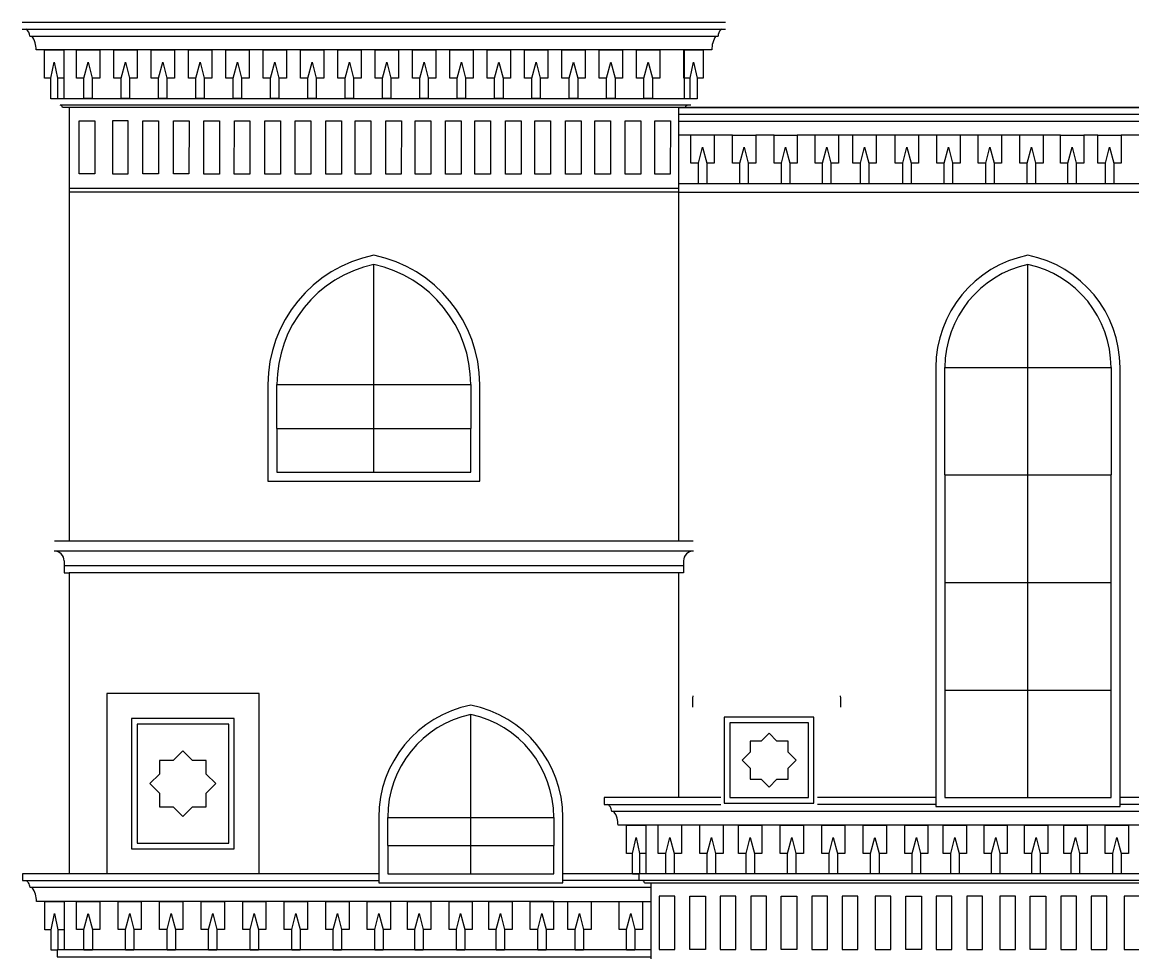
# Model space of a CAD drawing. Header units: inches. Extents: x 323.8 to 359.6, y 89.7 to 114.
# Drawn here: x 328.59 to 336.61, y 107.29 to 114.04 of the extents above; entities that cross this region are included whole.
import ezdxf

# ---------------------------------------------------------------- set-up
doc = ezdxf.new("R2010")
doc.units = ezdxf.units.IN
for name, color, linetype, lineweight in [('01_ORIGINAL_ENVELOPE', 7, 'Continuous', 25), ('02_ISLAMIC_WINDOWS', 7, 'Continuous', 25), ('05_ISLAMIC_FRIEZES', 7, 'Continuous', 25)]:
    doc.layers.add(name, color=color, linetype=linetype, lineweight=lineweight)

msp = doc.modelspace()

# ---------------------------------------------------------------- linework, layer by layer
at = {"layer": '01_ORIGINAL_ENVELOPE'}
for points in [[(328.5936, 114.037), (333.6738, 114.037)], [(328.5936, 113.987), (333.6738, 113.987)], [(328.6478, 113.937), (333.6196, 113.937)], [(328.7545, 113.837), (328.6936, 113.837)], [(328.8936, 113.837), (328.7545, 113.837)], [(328.8936, 113.837), (328.8936, 113.6324)], [(328.8945, 113.837), (328.8936, 113.837)], [(328.9857, 113.837), (328.8945, 113.837)], [(329.1536, 113.837), (328.9857, 113.837)], [(329.2553, 113.837), (329.2181, 113.837), (329.1536, 113.837)], [(329.4232, 113.837), (329.2553, 113.837)], [(329.525, 113.837), (329.4232, 113.837)], [(329.6929, 113.837), (329.525, 113.837)], [(329.7946, 113.837), (329.6929, 113.837)], [(329.9625, 113.837), (329.7946, 113.837)], [(330.0643, 113.837), (329.9625, 113.837)], [(330.2322, 113.837), (330.0643, 113.837)], [(330.3339, 113.837), (330.2322, 113.837)], [(330.5019, 113.837), (330.3339, 113.837)], [(330.6036, 113.837), (330.5019, 113.837)], [(330.7715, 113.837), (330.6036, 113.837)], [(330.8733, 113.837), (330.7715, 113.837)], [(331.0412, 113.837), (330.8733, 113.837)], [(331.1429, 113.837), (331.0412, 113.837)], [(331.3108, 113.837), (331.1429, 113.837)], [(331.4126, 113.837), (331.3108, 113.837)], [(331.5805, 113.837), (331.4126, 113.837)], [(331.6822, 113.837), (331.5805, 113.837)], [(331.8502, 113.837), (331.6822, 113.837)], [(331.9519, 113.837), (331.8502, 113.837)], [(332.1198, 113.837), (331.9519, 113.837)], [(332.2216, 113.837), (332.1198, 113.837)], [(332.3895, 113.837), (332.2216, 113.837)], [(332.4912, 113.837), (332.3895, 113.837)], [(332.6591, 113.837), (332.4912, 113.837)], [(332.7609, 113.837), (332.6591, 113.837)], [(332.9288, 113.837), (332.7609, 113.837)], [(333.0305, 113.837), (332.9288, 113.837)], [(333.1984, 113.837), (333.0305, 113.837)], [(333.373, 113.837), (333.1984, 113.837)], [(333.3738, 113.837), (333.373, 113.837)], [(333.3738, 113.837), (333.3738, 113.6324)], [(333.5129, 113.837), (333.3738, 113.837)], [(333.5738, 113.837), (333.5129, 113.837)], [(328.8936, 113.6324), (328.8936, 113.487)], [(333.3738, 113.6324), (333.3738, 113.487)], [(328.8436, 113.487), (328.8497, 113.487)], [(328.8497, 113.487), (328.8936, 113.487)], [(333.4238, 113.437), (328.8686, 113.437)], [(328.932, 113.422), (328.8836, 113.422)], [(328.8936, 113.487), (329.0394, 113.487)], [(328.932, 113.422), (328.932, 112.8381)], [(333.3344, 113.422), (328.932, 113.422)], [(329.0394, 113.487), (329.0998, 113.487)], [(329.0998, 113.487), (329.3091, 113.487)], [(329.3091, 113.487), (329.3695, 113.487)], [(329.3695, 113.487), (329.5787, 113.487)], [(329.5787, 113.487), (329.6392, 113.487)], [(329.6392, 113.487), (329.8484, 113.487)], [(329.8484, 113.487), (329.9088, 113.487)], [(329.9088, 113.487), (330.118, 113.487)], [(330.118, 113.487), (330.1785, 113.487)], [(330.1785, 113.487), (330.3877, 113.487)], [(330.3877, 113.487), (330.4481, 113.487)], [(330.4481, 113.487), (330.6573, 113.487)], [(330.6573, 113.487), (330.7178, 113.487)], [(330.7178, 113.487), (330.927, 113.487)], [(330.927, 113.487), (330.9874, 113.487)], [(330.9874, 113.487), (331.1967, 113.487)], [(331.1967, 113.487), (331.2571, 113.487)], [(331.2571, 113.487), (331.4663, 113.487)], [(331.4663, 113.487), (331.5268, 113.487)], [(331.5268, 113.487), (331.736, 113.487)], [(331.736, 113.487), (331.7964, 113.487)], [(331.7964, 113.487), (332.0056, 113.487)], [(332.0056, 113.487), (332.0661, 113.487)], [(332.0661, 113.487), (332.2753, 113.487)], [(332.2753, 113.487), (332.3357, 113.487)], [(332.3357, 113.487), (332.5449, 113.487)], [(332.5449, 113.487), (332.6054, 113.487)], [(332.6054, 113.487), (332.8146, 113.487)], [(332.8146, 113.487), (332.8751, 113.487)], [(332.8751, 113.487), (333.0843, 113.487)], [(333.0843, 113.487), (333.1447, 113.487)], [(333.1447, 113.487), (333.3738, 113.487)], [(333.3344, 113.422), (333.3344, 113.3718)], [(348.7344, 113.422), (345.019, 113.422), (337.0499, 113.422), (333.3344, 113.422)], [(333.3344, 113.422), (333.3344, 113.422)], [(333.3344, 113.422), (333.3838, 113.422), (337.0499, 113.422), (345.019, 113.422), (348.6851, 113.422), (348.7344, 113.422)], [(333.3738, 113.487), (333.4178, 113.487)], [(333.4178, 113.487), (333.4238, 113.487)], [(333.3344, 113.3718), (333.3344, 113.3218)], [(333.3344, 113.3718), (337.0499, 113.3718), (345.019, 113.3718), (348.7344, 113.3718)], [(333.3344, 113.3218), (333.3344, 113.2218)], [(333.3344, 113.3218), (337.1041, 113.3218), (344.9648, 113.3218), (348.7344, 113.3218)], [(333.3344, 113.2218), (333.3344, 112.8718)], [(333.4234, 113.2218), (333.3344, 113.2218)], [(333.5913, 113.2218), (333.4234, 113.2218)], [(333.7234, 113.2218), (333.5913, 113.2218)], [(333.7234, 113.2218), (333.8913, 113.2218)], [(334.0234, 113.2218), (333.8913, 113.2218)], [(334.0234, 113.2218), (334.1913, 113.2218)], [(334.3203, 113.2218), (334.1913, 113.2218)], [(334.4882, 113.2218), (334.3203, 113.2218)], [(334.5935, 113.2218), (334.4882, 113.2218)], [(334.7614, 113.2218), (334.5935, 113.2218)], [(334.899, 113.2218), (334.7614, 113.2218)], [(335.0669, 113.2218), (334.899, 113.2218)], [(335.199, 113.2218), (335.0669, 113.2218)], [(335.3669, 113.2218), (335.199, 113.2218)], [(335.499, 113.2218), (335.3669, 113.2218)], [(335.6669, 113.2218), (335.499, 113.2218)], [(335.799, 113.2218), (335.6669, 113.2218)], [(335.9669, 113.2218), (335.799, 113.2218)], [(336.0925, 113.2218), (335.9669, 113.2218)], [(336.0925, 113.2218), (336.2604, 113.2218)], [(336.3633, 113.2218), (336.2604, 113.2218)], [(336.3633, 113.2218), (336.5312, 113.2218)], [(336.6633, 113.2218), (336.5312, 113.2218)], [(333.3344, 112.8718), (333.3344, 112.8381)], [(333.3344, 112.8718), (333.4771, 112.8718)], [(333.4771, 112.8718), (333.5376, 112.8718)], [(333.5376, 112.8718), (333.7771, 112.8718)], [(333.7771, 112.8718), (333.8376, 112.8718)], [(333.8376, 112.8718), (334.0771, 112.8718)], [(334.0771, 112.8718), (334.1376, 112.8718)], [(334.1376, 112.8718), (334.374, 112.8718)], [(334.374, 112.8718), (334.4344, 112.8718)], [(334.4344, 112.8718), (334.6472, 112.8718)], [(334.6472, 112.8718), (334.7076, 112.8718)], [(334.7076, 112.8718), (334.9527, 112.8718)], [(334.9527, 112.8718), (335.0132, 112.8718)], [(335.0132, 112.8718), (335.2527, 112.8718)], [(335.2527, 112.8718), (335.3132, 112.8718)], [(335.3132, 112.8718), (335.5527, 112.8718)], [(335.5527, 112.8718), (335.6132, 112.8718)], [(335.6132, 112.8718), (335.8527, 112.8718)], [(335.8527, 112.8718), (335.9132, 112.8718)], [(335.9132, 112.8718), (336.1463, 112.8718)], [(336.1463, 112.8718), (336.2067, 112.8718)], [(336.2067, 112.8718), (336.417, 112.8718)], [(336.417, 112.8718), (336.4775, 112.8718)], [(336.4775, 112.8718), (336.717, 112.8718)], [(328.932, 112.8381), (328.932, 112.8106)], [(328.932, 112.8381), (333.3344, 112.8381)], [(328.932, 112.8106), (328.932, 110.288)], [(328.932, 112.8106), (333.3344, 112.8106)], [(333.3344, 112.8381), (333.3344, 112.8106)], [(333.3344, 112.8106), (333.3344, 112.8068)], [(333.3344, 112.8068), (333.3344, 110.288)], [(337.3844, 112.8068), (337.2999, 112.8068), (333.3344, 112.8068)], [(328.932, 110.288), (328.8258, 110.288)], [(333.4407, 110.2164), (333.4317, 110.2164), (333.3344, 110.2164), (328.8348, 110.2164)], [(333.3344, 110.288), (328.932, 110.288)], [(333.4407, 110.288), (333.3344, 110.288)], [(328.8967, 110.1463), (328.8967, 110.1104)], [(333.3697, 110.1463), (333.3697, 110.1104)], [(333.3697, 110.1104), (333.3344, 110.1104), (328.8967, 110.1104)], [(328.8967, 110.1104), (328.8967, 110.0586), (328.932, 110.0586)], [(328.932, 110.0586), (328.932, 107.8859)], [(333.3344, 110.0586), (328.932, 110.0586)], [(333.3697, 110.1104), (333.3697, 110.0586), (333.3344, 110.0586)], [(333.3344, 110.0586), (333.3344, 108.4359)], [(330.3054, 107.8859), (330.3054, 109.1871), (329.2039, 109.1871), (329.2039, 107.8859)], [(333.3344, 108.4359), (332.7969, 108.4359), (332.7969, 108.3859), (333.6389, 108.3859)], [(333.6389, 108.4359), (333.3344, 108.4359)], [(335.1925, 108.4359), (334.3365, 108.4359)], [(335.1925, 108.3859), (334.3365, 108.3859)], [(337.364, 108.4359), (336.5225, 108.4359)], [(337.364, 108.3859), (336.5225, 108.3859)], [(337.364, 108.3359), (332.8511, 108.3359)], [(332.9577, 108.2359), (332.8969, 108.2359)], [(333.0969, 108.2359), (332.9577, 108.2359)], [(333.0969, 108.2359), (333.0969, 108.0312)], [(333.0977, 108.2359), (333.0969, 108.2359)], [(333.1875, 108.2359), (333.0977, 108.2359)], [(333.3554, 108.2359), (333.1875, 108.2359)], [(333.4875, 108.2359), (333.3554, 108.2359)], [(333.6554, 108.2359), (333.4875, 108.2359)], [(333.7677, 108.2359), (333.6554, 108.2359)], [(333.9356, 108.2359), (333.7677, 108.2359)], [(334.0677, 108.2359), (333.9356, 108.2359)], [(334.2356, 108.2359), (334.0677, 108.2359)], [(334.3677, 108.2359), (334.2356, 108.2359)], [(334.5356, 108.2359), (334.3677, 108.2359)], [(334.6677, 108.2359), (334.5356, 108.2359)], [(334.8356, 108.2359), (334.6677, 108.2359)], [(334.9677, 108.2359), (334.8356, 108.2359)], [(335.1356, 108.2359), (334.9677, 108.2359)], [(335.246, 108.2359), (335.1356, 108.2359)], [(335.4139, 108.2359), (335.246, 108.2359)], [(335.5406, 108.2359), (335.4139, 108.2359)], [(335.7085, 108.2359), (335.5406, 108.2359)], [(335.8323, 108.2359), (335.7085, 108.2359)], [(336.0003, 108.2359), (335.8323, 108.2359)], [(336.1161, 108.2359), (336.0003, 108.2359)], [(336.284, 108.2359), (336.1161, 108.2359)], [(336.4161, 108.2359), (336.284, 108.2359)], [(336.584, 108.2359), (336.4161, 108.2359)], [(336.7161, 108.2359), (336.584, 108.2359)], [(333.0969, 108.0312), (333.0969, 107.8859)], [(328.932, 107.8859), (328.5961, 107.8859), (328.5961, 107.8359), (331.1682, 107.8359)], [(329.2039, 107.8859), (328.932, 107.8859)], [(330.3054, 107.8859), (329.2039, 107.8859)], [(331.1682, 107.8859), (330.3054, 107.8859)], [(333.0025, 107.8859), (332.4982, 107.8859)], [(333.0469, 107.8859), (333.0025, 107.8859)], [(333.0469, 107.8859), (333.0469, 107.883)], [(333.0529, 107.8859), (333.0469, 107.8859)], [(333.0969, 107.8859), (333.0529, 107.8859)], [(333.2412, 107.8859), (333.0969, 107.8859)], [(333.3017, 107.8859), (333.2412, 107.8859)], [(333.5412, 107.8859), (333.3017, 107.8859)], [(333.6017, 107.8859), (333.5412, 107.8859)], [(333.8214, 107.8859), (333.6017, 107.8859)], [(333.8819, 107.8859), (333.8214, 107.8859)], [(334.1214, 107.8859), (333.8819, 107.8859)], [(334.1819, 107.8859), (334.1214, 107.8859)], [(334.4214, 107.8859), (334.1819, 107.8859)], [(334.4819, 107.8859), (334.4214, 107.8859)], [(334.7214, 107.8859), (334.4819, 107.8859)], [(334.7819, 107.8859), (334.7214, 107.8859)], [(335.0214, 107.8859), (334.7819, 107.8859)], [(335.0819, 107.8859), (335.0214, 107.8859)], [(335.2998, 107.8859), (335.0819, 107.8859)], [(335.3602, 107.8859), (335.2998, 107.8859)], [(335.5944, 107.8859), (335.3602, 107.8859)], [(335.6548, 107.8859), (335.5944, 107.8859)], [(335.8861, 107.8859), (335.6548, 107.8859)], [(335.9465, 107.8859), (335.8861, 107.8859)], [(336.1698, 107.8859), (335.9465, 107.8859)], [(336.2303, 107.8859), (336.1698, 107.8859)], [(336.4698, 107.8859), (336.2303, 107.8859)], [(336.5303, 107.8859), (336.4698, 107.8859)], [(336.7698, 107.8859), (336.5303, 107.8859)], [(333.0469, 107.8359), (332.4982, 107.8359)], [(333.0469, 107.883), (333.0469, 107.8359)], [(337.364, 107.8359), (333.0668, 107.8359), (333.0469, 107.8359)], [(333.0869, 107.8209), (333.1345, 107.8209)], [(333.1345, 107.8209), (333.1345, 107.7859)], [(333.1345, 107.8209), (337.364, 107.8209)], [(333.1345, 107.7859), (328.6503, 107.7859)], [(333.1345, 107.7859), (333.1345, 107.6859)], [(333.1352, 107.7859), (333.1345, 107.7859)], [(328.7569, 107.6859), (328.6961, 107.6859)], [(328.8961, 107.6859), (328.7569, 107.6859)], [(328.8961, 107.6859), (328.8961, 107.4812)], [(328.8969, 107.6859), (328.8961, 107.6859)], [(328.986, 107.6859), (328.8969, 107.6859)], [(329.1539, 107.6859), (328.986, 107.6859)], [(329.286, 107.6859), (329.1539, 107.6859)], [(329.4539, 107.6859), (329.286, 107.6859)], [(329.586, 107.6859), (329.4539, 107.6859)], [(329.7539, 107.6859), (329.586, 107.6859)], [(329.886, 107.6859), (329.7539, 107.6859)], [(330.0539, 107.6859), (329.886, 107.6859)], [(330.186, 107.6859), (330.0539, 107.6859)], [(330.3539, 107.6859), (330.186, 107.6859)], [(330.486, 107.6859), (330.3539, 107.6859)], [(330.6539, 107.6859), (330.486, 107.6859)], [(330.786, 107.6859), (330.6539, 107.6859)], [(330.9539, 107.6859), (330.786, 107.6859)], [(331.086, 107.6859), (330.9539, 107.6859)], [(331.2539, 107.6859), (331.086, 107.6859)], [(331.3762, 107.6859), (331.2539, 107.6859)], [(331.5442, 107.6859), (331.3762, 107.6859)], [(331.6762, 107.6859), (331.5442, 107.6859)], [(331.8442, 107.6859), (331.6762, 107.6859)], [(331.9632, 107.6859), (331.8442, 107.6859)], [(332.1311, 107.6859), (331.9632, 107.6859)], [(332.2632, 107.6859), (332.1311, 107.6859)], [(332.4311, 107.6859), (332.2632, 107.6859)], [(332.4311, 107.6859), (332.4713, 107.6859), (332.5339, 107.6859)], [(332.5339, 107.6859), (332.7019, 107.6859)], [(332.7019, 107.6859), (332.9047, 107.6859)], [(332.9047, 107.6859), (333.0726, 107.6859)], [(333.0726, 107.6859), (333.1345, 107.6859)], [(333.1345, 107.6859), (333.1345, 107.3359)], [(333.1345, 107.6859), (333.1352, 107.6859)], [(328.8961, 107.4812), (328.8961, 107.3359)], [(328.8521, 107.3359), (328.8461, 107.3359), (328.8461, 107.333)], [(328.8461, 107.333), (328.8461, 107.2859), (333.1345, 107.2859)], [(328.8961, 107.3359), (328.8521, 107.3359)], [(329.0398, 107.3359), (328.8961, 107.3359)], [(329.1002, 107.3359), (329.0398, 107.3359)], [(329.3398, 107.3359), (329.1002, 107.3359)], [(329.4002, 107.3359), (329.3398, 107.3359)], [(329.6398, 107.3359), (329.4002, 107.3359)], [(329.7002, 107.3359), (329.6398, 107.3359)], [(329.9398, 107.3359), (329.7002, 107.3359)], [(330.0002, 107.3359), (329.9398, 107.3359)], [(330.2398, 107.3359), (330.0002, 107.3359)], [(330.3002, 107.3359), (330.2398, 107.3359)], [(330.5398, 107.3359), (330.3002, 107.3359)], [(330.6002, 107.3359), (330.5398, 107.3359)], [(330.8398, 107.3359), (330.6002, 107.3359)], [(330.9002, 107.3359), (330.8398, 107.3359)], [(331.1398, 107.3359), (330.9002, 107.3359)], [(331.2002, 107.3359), (331.1398, 107.3359)], [(331.43, 107.3359), (331.2002, 107.3359)], [(331.4904, 107.3359), (331.43, 107.3359)], [(331.73, 107.3359), (331.4904, 107.3359)], [(331.7904, 107.3359), (331.73, 107.3359)], [(332.0169, 107.3359), (331.7904, 107.3359)], [(332.0774, 107.3359), (332.0169, 107.3359)], [(332.3169, 107.3359), (332.0774, 107.3359)], [(332.3774, 107.3359), (332.3169, 107.3359)], [(332.5877, 107.3359), (332.3774, 107.3359)], [(332.6481, 107.3359), (332.5877, 107.3359)], [(332.9584, 107.3359), (332.6481, 107.3359)], [(333.0189, 107.3359), (332.9584, 107.3359)], [(333.1345, 107.3359), (333.0189, 107.3359)], [(333.1345, 107.3359), (333.1345, 107.2859)], [(333.1352, 107.3359), (333.1345, 107.3359)], [(333.1345, 107.2859), (333.1345, 107.2709)], [(333.1352, 107.2859), (333.1345, 107.2859)]]:
    msp.add_lwpolyline(points, dxfattribs=at)
for points in [[(329.006, 112.9407), (329.0062, 113.3248), (329.1192, 113.3248), (329.1191, 112.9406)], [(329.2446, 113.3248), (329.2448, 112.9407), (329.3578, 112.9407), (329.3577, 113.3249)], [(329.465, 112.9407), (329.4651, 113.3248), (329.5782, 113.3248), (329.578, 112.9406)], [(329.6852, 112.9406), (329.6853, 113.3247), (329.7984, 113.3247), (329.7982, 112.9406)], [(329.9053, 112.9405), (329.9055, 113.3247), (330.0185, 113.3246), (330.0184, 112.9405)], [(330.1255, 112.9405), (330.1257, 113.3246), (330.2387, 113.3246), (330.2386, 112.9404)], [(330.3457, 112.9404), (330.3459, 113.3245), (330.4589, 113.3245), (330.4588, 112.9404)], [(330.5659, 112.9403), (330.566, 113.3245), (330.6791, 113.3244), (330.679, 112.9403)], [(330.7861, 112.9403), (330.7862, 113.3244), (330.8993, 113.3244), (330.8992, 112.9402)], [(330.9985, 112.9403), (330.9986, 113.3244), (331.1117, 113.3244), (331.1116, 112.9402)], [(331.2187, 112.9401), (331.2188, 113.3243), (331.3319, 113.3242), (331.3318, 112.9401)], [(331.4311, 112.9401), (331.4312, 113.3243), (331.5443, 113.3242), (331.5442, 112.9401)], [(331.6513, 112.94), (331.6514, 113.3241), (331.7645, 113.3241), (331.7644, 112.94)], [(331.8637, 112.94), (331.8638, 113.3241), (331.9769, 113.3241), (331.9768, 112.94)], [(332.0839, 112.9399), (332.084, 113.3241), (332.1971, 113.324), (332.197, 112.9399)], [(332.2963, 112.9399), (332.2964, 113.3241), (332.4095, 113.324), (332.4094, 112.9399)], [(332.5165, 112.9399), (332.5166, 113.324), (332.6297, 113.324), (332.6296, 112.9398)], [(332.7289, 112.9399), (332.729, 113.324), (332.8421, 113.324), (332.842, 112.9398)], [(332.9491, 112.9397), (332.9492, 113.3239), (333.0623, 113.3238), (333.0622, 112.9397)], [(333.1615, 112.9397), (333.1616, 113.3239), (333.2747, 113.3238), (333.2746, 112.9397)], [(333.1949, 107.7228), (333.195, 107.3387), (333.3081, 107.3387), (333.308, 107.7229)], [(333.4152, 107.3388), (333.4153, 107.7229), (333.5284, 107.7229), (333.5283, 107.3388)], [(333.6353, 107.7228), (333.6354, 107.3387), (333.7485, 107.3387), (333.7484, 107.7229)], [(333.8555, 107.7229), (333.8556, 107.3388), (333.9687, 107.3388), (333.9686, 107.7229)], [(334.0758, 107.3387), (334.0759, 107.7229), (334.189, 107.7228), (334.1889, 107.3387)], [(334.2959, 107.723), (334.296, 107.3389), (334.4091, 107.3389), (334.409, 107.7231)], [(334.5161, 107.7231), (334.5162, 107.339), (334.6293, 107.339), (334.6292, 107.7231)], [(334.7548, 107.7232), (334.7549, 107.339), (334.868, 107.3391), (334.8679, 107.7232)], [(334.9751, 107.339), (334.9752, 107.7231), (335.0883, 107.7231), (335.0882, 107.339)], [(335.1952, 107.7233), (335.1953, 107.3392), (335.3084, 107.3392), (335.3083, 107.7234)], [(335.4154, 107.7234), (335.4155, 107.3392), (335.5286, 107.3393), (335.5285, 107.7234)], [(335.6541, 107.7235), (335.6542, 107.3393), (335.7673, 107.3393), (335.7672, 107.7235)], [(335.8744, 107.3393), (335.8745, 107.7234), (335.9876, 107.7234), (335.9875, 107.3392)], [(336.0945, 107.7236), (336.0946, 107.3394), (336.2077, 107.3395), (336.2076, 107.7236)], [(336.3147, 107.7237), (336.3148, 107.3395), (336.4279, 107.3395), (336.4278, 107.7237)], [(336.5534, 107.7237), (336.5535, 107.3396), (336.6666, 107.3396), (336.6665, 107.7238)]]:
    msp.add_lwpolyline(points, close=True, dxfattribs=at)
for centre, radius, start, end in [((328.5851, 113.9355), 0.0627, 1.35251, 55.14653), ((333.6823, 113.9355), 0.0627, 133.77215, 178.64749), ((333.6823, 113.9355), 0.0627, 124.85347, 133.77215), ((328.5118, 113.8378), 0.1819, 359.74383, 33.0497), ((333.7557, 113.8378), 0.1819, 146.9503, 180.25617), ((328.8686, 113.422), 0.015, 0, 90), ((333.3988, 113.422), 0.015, 90, 180), ((328.8252, 110.1458), 0.0713, 0, 90), ((333.4413, 110.1458), 0.0713, 90, 180), ((335.4398, 109.089), 2.0053, 177.68525, 179.62371), ((332.501, 109.089), 2.0053, 0.37629, 2.31475), ((335.4398, 109.089), 2.0053, 179.62371, 180.00018), ((332.501, 109.089), 2.0053, 359.99982, 0.37629), ((332.7883, 108.3344), 0.0627, 35.55699, 55.14653), ((332.7883, 108.3344), 0.0627, 1.35251, 35.55699), ((332.7883, 108.3344), 0.0627, 35.5569915399, 35.5569916445), ((332.715, 108.2367), 0.1819, 359.74383, 33.0497), ((328.5875, 107.7844), 0.0627, 35.55699, 55.14653), ((328.5875, 107.7844), 0.0627, 1.35251, 35.55699), ((333.0719, 107.8209), 0.015, 360, 90), ((328.5142, 107.6867), 0.1819, 359.74383, 33.0497)]:
    msp.add_arc(centre, radius, start, end, dxfattribs=at)
at = {"layer": '02_ISLAMIC_WINDOWS'}
for points in [[(331.1332, 111.4191), (331.1332, 112.2871)], [(335.8575, 111.5431), (335.8575, 112.2871)], [(335.1925, 111.5431), (335.1925, 108.4359)], [(335.2575, 110.7663), (335.2575, 111.5431), (335.8575, 111.5431)], [(335.8575, 110.7663), (335.8575, 111.5431)], [(335.8575, 111.5431), (336.4575, 111.5431), (336.4575, 110.7663)], [(336.5225, 108.4359), (336.5225, 111.5431)], [(330.3682, 111.4191), (330.3682, 110.7221), (331.8982, 110.7221), (331.8982, 111.4191)], [(330.4332, 111.1031), (330.4332, 111.4191), (331.1332, 111.4191)], [(331.1332, 111.1031), (331.1332, 111.4191)], [(331.1332, 111.4191), (331.8332, 111.4191), (331.8332, 111.1031)], [(330.4332, 111.1031), (331.1332, 111.1031)], [(330.4332, 111.1031), (330.4332, 110.7871), (331.1332, 110.7871)], [(331.1332, 110.7871), (331.8332, 110.7871), (331.8332, 111.1031)], [(331.1332, 110.7871), (331.1332, 111.1031)], [(331.1332, 111.1031), (331.8332, 111.1031)], [(335.2575, 110.7663), (335.2575, 109.9895)], [(335.2575, 110.7663), (335.8575, 110.7663)], [(335.8575, 109.9895), (335.8575, 110.7663)], [(335.8575, 110.7663), (336.4575, 110.7663)], [(336.4575, 109.9895), (336.4575, 110.7663)], [(335.2575, 109.9895), (335.2575, 109.2127)], [(335.2575, 109.9895), (335.8575, 109.9895)], [(335.8575, 109.2127), (335.8575, 109.9895)], [(335.8575, 109.9895), (336.4575, 109.9895)], [(336.4575, 109.2127), (336.4575, 109.9895)], [(335.2575, 109.2127), (335.8575, 109.2127)], [(335.2575, 109.2127), (335.2575, 108.4359), (335.8575, 108.4359)], [(335.8575, 108.4359), (336.4575, 108.4359), (336.4575, 109.2127)], [(335.8575, 108.4359), (335.8575, 109.2127)], [(335.8575, 109.2127), (336.4575, 109.2127)], [(331.8332, 108.2931), (331.8332, 109.0371)], [(335.1925, 108.4359), (335.1925, 108.3859)], [(335.1925, 108.3859), (335.1925, 108.3709), (336.5225, 108.3709), (336.5225, 108.3859)], [(336.5225, 108.3859), (336.5225, 108.4359)], [(331.1682, 108.2931), (331.1682, 107.8859)], [(331.2332, 108.0895), (331.2332, 108.2931), (331.8332, 108.2931)], [(331.8332, 108.0895), (331.8332, 108.2931)], [(331.8332, 108.2931), (332.4332, 108.2931), (332.4332, 108.0895)], [(332.4982, 107.8859), (332.4982, 108.2931)], [(331.2332, 108.0895), (331.8332, 108.0895)], [(331.2332, 108.0895), (331.2332, 107.8859), (331.8332, 107.8859)], [(331.8332, 107.8859), (332.4332, 107.8859), (332.4332, 108.0895)], [(331.8332, 107.8859), (331.8332, 108.0895)], [(331.8332, 108.0895), (332.4332, 108.0895)], [(331.1682, 107.8859), (331.1682, 107.8359)], [(332.4982, 107.8359), (332.4982, 107.8859)], [(331.1682, 107.8359), (331.1682, 107.8209), (332.4982, 107.8209), (332.4982, 107.8359)]]:
    msp.add_lwpolyline(points, dxfattribs=at)
for points in [[(329.3839, 108.0659), (330.1254, 108.0659), (330.1254, 109.0071), (329.3839, 109.0071)], [(333.6639, 108.3959), (334.3115, 108.3959), (334.3115, 109.0165), (333.6639, 109.0165)], [(329.4239, 108.1059), (330.0854, 108.1059), (330.0854, 108.9671), (329.4239, 108.9671)], [(333.7039, 108.4359), (334.2715, 108.4359), (334.2715, 108.9765), (333.7039, 108.9765)], [(333.7931, 108.7062), (333.8501, 108.6492), (333.8501, 108.5686), (333.9307, 108.5686), (333.9877, 108.5116), (334.0447, 108.5686), (334.1253, 108.5686), (334.1253, 108.6492), (334.1823, 108.7062), (334.1253, 108.7632), (334.1253, 108.8438), (334.0447, 108.8438), (333.9877, 108.9008), (333.9307, 108.8438), (333.8501, 108.8438), (333.8501, 108.7632)], [(329.5165, 108.5365), (329.5862, 108.4668), (329.5862, 108.3681), (329.6849, 108.3681), (329.7546, 108.2984), (329.8244, 108.3681), (329.923, 108.3681), (329.923, 108.4668), (329.9928, 108.5365), (329.923, 108.6063), (329.923, 108.7049), (329.8244, 108.7049), (329.7546, 108.7747), (329.6849, 108.7049), (329.5862, 108.7049), (329.5862, 108.6063)]]:
    msp.add_lwpolyline(points, close=True, dxfattribs=at)
for centre, radius, start, end in [((331.3214, 111.4191), 0.9532, 101.38534, 180), ((330.9451, 111.4191), 0.9532, 0, 78.61466), ((336.0188, 111.5431), 0.8263, 101.25571, 180), ((335.6963, 111.5431), 0.8263, 0, 78.74429), ((331.3214, 111.4191), 0.8882, 102.23101, 180), ((330.9451, 111.4191), 0.8882, 0, 77.76899), ((336.0188, 111.5431), 0.7613, 102.23101, 180), ((335.6963, 111.5431), 0.7613, 0, 77.76899), ((331.9945, 108.2931), 0.8263, 101.25571, 180), ((331.6719, 108.2931), 0.8263, 0, 78.74429), ((331.9945, 108.2931), 0.7613, 102.23101, 180), ((331.6719, 108.2931), 0.7613, 0, 77.76899)]:
    msp.add_arc(centre, radius, start, end, dxfattribs=at)
at = {"layer": '05_ISLAMIC_FRIEZES'}
for points in [[(328.7545, 113.837), (328.7545, 113.837), (328.8945, 113.837), (328.8945, 113.837)], [(328.7993, 113.6324), (328.7545, 113.6324), (328.7545, 113.837)], [(328.8945, 113.837), (328.8945, 113.6324), (328.8936, 113.6324)], [(328.9857, 113.837), (328.9857, 113.837), (329.1536, 113.837), (329.1536, 113.837)], [(329.0394, 113.6332), (328.9857, 113.6332), (328.9857, 113.837)], [(329.1536, 113.837), (329.1536, 113.6332), (329.0998, 113.6332)], [(329.2553, 113.837), (329.2553, 113.837), (329.4232, 113.837), (329.4232, 113.837)], [(329.3091, 113.6332), (329.2553, 113.6332), (329.2553, 113.837)], [(329.4232, 113.837), (329.4232, 113.6332), (329.3695, 113.6332)], [(329.525, 113.837), (329.525, 113.837), (329.6929, 113.837), (329.6929, 113.837)], [(329.5787, 113.6332), (329.525, 113.6332), (329.525, 113.837)], [(329.6929, 113.837), (329.6929, 113.6332), (329.6392, 113.6332)], [(329.7946, 113.837), (329.7946, 113.837), (329.9625, 113.837), (329.9625, 113.837)], [(329.8484, 113.6332), (329.7946, 113.6332), (329.7946, 113.837)], [(329.9625, 113.837), (329.9625, 113.6332), (329.9088, 113.6332)], [(330.0643, 113.837), (330.0643, 113.837), (330.2322, 113.837), (330.2322, 113.837)], [(330.118, 113.6332), (330.0643, 113.6332), (330.0643, 113.837)], [(330.2322, 113.837), (330.2322, 113.6332), (330.1785, 113.6332)], [(330.3339, 113.837), (330.3339, 113.837), (330.5019, 113.837), (330.5019, 113.837)], [(330.3877, 113.6332), (330.3339, 113.6332), (330.3339, 113.837)], [(330.5019, 113.837), (330.5019, 113.6332), (330.4481, 113.6332)], [(330.6036, 113.837), (330.6036, 113.837), (330.7715, 113.837), (330.7715, 113.837)], [(330.6573, 113.6332), (330.6036, 113.6332), (330.6036, 113.837)], [(330.7715, 113.837), (330.7715, 113.6332), (330.7178, 113.6332)], [(330.8733, 113.837), (330.8733, 113.837), (331.0412, 113.837), (331.0412, 113.837)], [(330.927, 113.6332), (330.8733, 113.6332), (330.8733, 113.837)], [(331.0412, 113.837), (331.0412, 113.6332), (330.9874, 113.6332)], [(331.1429, 113.837), (331.1429, 113.837), (331.3108, 113.837), (331.3108, 113.837)], [(331.1967, 113.6332), (331.1429, 113.6332), (331.1429, 113.837)], [(331.3108, 113.837), (331.3108, 113.6332), (331.2571, 113.6332)], [(331.4126, 113.837), (331.4126, 113.837), (331.5805, 113.837), (331.5805, 113.837)], [(331.4663, 113.6332), (331.4126, 113.6332), (331.4126, 113.837)], [(331.5805, 113.837), (331.5805, 113.6332), (331.5268, 113.6332)], [(331.6822, 113.837), (331.6822, 113.837), (331.8502, 113.837), (331.8502, 113.837)], [(331.736, 113.6332), (331.6822, 113.6332), (331.6822, 113.837)], [(331.8502, 113.837), (331.8502, 113.6332), (331.7964, 113.6332)], [(331.9519, 113.837), (331.9519, 113.837), (332.1198, 113.837), (332.1198, 113.837)], [(332.0056, 113.6332), (331.9519, 113.6332), (331.9519, 113.837)], [(332.1198, 113.837), (332.1198, 113.6332), (332.0661, 113.6332)], [(332.2216, 113.837), (332.2216, 113.837), (332.3895, 113.837), (332.3895, 113.837)], [(332.2753, 113.6332), (332.2216, 113.6332), (332.2216, 113.837)], [(332.3895, 113.837), (332.3895, 113.6332), (332.3357, 113.6332)], [(332.4912, 113.837), (332.4912, 113.837), (332.6591, 113.837), (332.6591, 113.837)], [(332.5449, 113.6332), (332.4912, 113.6332), (332.4912, 113.837)], [(332.6591, 113.837), (332.6591, 113.6332), (332.6054, 113.6332)], [(332.7609, 113.837), (332.7609, 113.837), (332.9288, 113.837), (332.9288, 113.837)], [(332.8146, 113.6332), (332.7609, 113.6332), (332.7609, 113.837)], [(332.9288, 113.837), (332.9288, 113.6332), (332.8751, 113.6332)], [(333.0305, 113.837), (333.0305, 113.837), (333.1984, 113.837), (333.1984, 113.837)], [(333.0843, 113.6332), (333.0305, 113.6332), (333.0305, 113.837)], [(333.1984, 113.837), (333.1984, 113.6332), (333.1447, 113.6332)], [(333.373, 113.837), (333.373, 113.837), (333.5129, 113.837), (333.5129, 113.837)], [(333.3738, 113.6324), (333.373, 113.6324), (333.373, 113.837)], [(333.5129, 113.837), (333.5129, 113.6324), (333.4682, 113.6324)], [(328.7993, 113.6324), (328.8245, 113.7488), (328.8497, 113.6324)], [(329.0394, 113.6332), (329.0696, 113.7492), (329.0998, 113.6332)], [(329.3091, 113.6332), (329.3393, 113.7492), (329.3695, 113.6332)], [(329.5787, 113.6332), (329.6089, 113.7492), (329.6392, 113.6332)], [(329.8484, 113.6332), (329.8786, 113.7492), (329.9088, 113.6332)], [(330.118, 113.6332), (330.1482, 113.7492), (330.1785, 113.6332)], [(330.3877, 113.6332), (330.4179, 113.7492), (330.4481, 113.6332)], [(330.6573, 113.6332), (330.6876, 113.7492), (330.7178, 113.6332)], [(330.927, 113.6332), (330.9572, 113.7492), (330.9874, 113.6332)], [(331.1967, 113.6332), (331.2269, 113.7492), (331.2571, 113.6332)], [(331.4663, 113.6332), (331.4965, 113.7492), (331.5268, 113.6332)], [(331.736, 113.6332), (331.7662, 113.7492), (331.7964, 113.6332)], [(332.0056, 113.6332), (332.0359, 113.7492), (332.0661, 113.6332)], [(332.2753, 113.6332), (332.3055, 113.7492), (332.3357, 113.6332)], [(332.5449, 113.6332), (332.5752, 113.7492), (332.6054, 113.6332)], [(332.8146, 113.6332), (332.8448, 113.7492), (332.8751, 113.6332)], [(333.0843, 113.6332), (333.1145, 113.7492), (333.1447, 113.6332)], [(333.4178, 113.6324), (333.443, 113.7488), (333.4682, 113.6324)], [(328.8497, 113.487), (328.8497, 113.4841), (328.7993, 113.4841), (328.7993, 113.6324)], [(328.8497, 113.6324), (328.8497, 113.487)], [(328.8936, 113.6324), (328.8497, 113.6324)], [(329.0394, 113.487), (329.0394, 113.6332)], [(329.0998, 113.6332), (329.0998, 113.487)], [(329.3091, 113.487), (329.3091, 113.6332)], [(329.3695, 113.6332), (329.3695, 113.487)], [(329.5787, 113.487), (329.5787, 113.6332)], [(329.6392, 113.6332), (329.6392, 113.487)], [(329.8484, 113.487), (329.8484, 113.6332)], [(329.9088, 113.6332), (329.9088, 113.487)], [(330.118, 113.487), (330.118, 113.6332)], [(330.1785, 113.6332), (330.1785, 113.487)], [(330.3877, 113.487), (330.3877, 113.6332)], [(330.4481, 113.6332), (330.4481, 113.487)], [(330.6573, 113.487), (330.6573, 113.6332)], [(330.7178, 113.6332), (330.7178, 113.487)], [(330.927, 113.487), (330.927, 113.6332)], [(330.9874, 113.6332), (330.9874, 113.487)], [(331.1967, 113.487), (331.1967, 113.6332)], [(331.2571, 113.6332), (331.2571, 113.487)], [(331.4663, 113.487), (331.4663, 113.6332)], [(331.5268, 113.6332), (331.5268, 113.487)], [(331.736, 113.487), (331.736, 113.6332)], [(331.7964, 113.6332), (331.7964, 113.487)], [(332.0056, 113.487), (332.0056, 113.6332)], [(332.0661, 113.6332), (332.0661, 113.487)], [(332.2753, 113.487), (332.2753, 113.6332)], [(332.3357, 113.6332), (332.3357, 113.487)], [(332.5449, 113.487), (332.5449, 113.6332)], [(332.6054, 113.6332), (332.6054, 113.487)], [(332.8146, 113.487), (332.8146, 113.6332)], [(332.8751, 113.6332), (332.8751, 113.487)], [(333.0843, 113.487), (333.0843, 113.6332)], [(333.1447, 113.6332), (333.1447, 113.487)], [(333.4178, 113.6324), (333.3738, 113.6324)], [(333.4178, 113.487), (333.4178, 113.6324)], [(333.4682, 113.6324), (333.4682, 113.4841), (333.4178, 113.4841), (333.4178, 113.487)], [(329.0998, 113.487), (329.0998, 113.4856), (329.0394, 113.4856), (329.0394, 113.487)], [(329.3695, 113.487), (329.3695, 113.4856), (329.3091, 113.4856), (329.3091, 113.487)], [(329.6392, 113.487), (329.6392, 113.4856), (329.5787, 113.4856), (329.5787, 113.487)], [(329.9088, 113.487), (329.9088, 113.4856), (329.8484, 113.4856), (329.8484, 113.487)], [(330.1785, 113.487), (330.1785, 113.4856), (330.118, 113.4856), (330.118, 113.487)], [(330.4481, 113.487), (330.4481, 113.4856), (330.3877, 113.4856), (330.3877, 113.487)], [(330.7178, 113.487), (330.7178, 113.4856), (330.6573, 113.4856), (330.6573, 113.487)], [(330.9874, 113.487), (330.9874, 113.4856), (330.927, 113.4856), (330.927, 113.487)], [(331.2571, 113.487), (331.2571, 113.4856), (331.1967, 113.4856), (331.1967, 113.487)], [(331.5268, 113.487), (331.5268, 113.4856), (331.4663, 113.4856), (331.4663, 113.487)], [(331.7964, 113.487), (331.7964, 113.4856), (331.736, 113.4856), (331.736, 113.487)], [(332.0661, 113.487), (332.0661, 113.4856), (332.0056, 113.4856), (332.0056, 113.487)], [(332.3357, 113.487), (332.3357, 113.4856), (332.2753, 113.4856), (332.2753, 113.487)], [(332.6054, 113.487), (332.6054, 113.4856), (332.5449, 113.4856), (332.5449, 113.487)], [(332.8751, 113.487), (332.8751, 113.4856), (332.8146, 113.4856), (332.8146, 113.487)], [(333.1447, 113.487), (333.1447, 113.4856), (333.0843, 113.4856), (333.0843, 113.487)], [(333.4771, 113.018), (333.4234, 113.018), (333.4234, 113.2218)], [(333.5913, 113.2218), (333.5913, 113.018), (333.5376, 113.018)], [(333.7771, 113.018), (333.7234, 113.018), (333.7234, 113.2218)], [(333.8913, 113.2218), (333.8913, 113.018), (333.8376, 113.018)], [(334.0771, 113.018), (334.0234, 113.018), (334.0234, 113.2218)], [(334.1913, 113.2218), (334.1913, 113.018), (334.1376, 113.018)], [(334.374, 113.018), (334.3203, 113.018), (334.3203, 113.2218)], [(334.4882, 113.2218), (334.4882, 113.018), (334.4344, 113.018)], [(334.6472, 113.018), (334.5935, 113.018), (334.5935, 113.2218)], [(334.7614, 113.2218), (334.7614, 113.018), (334.7076, 113.018)], [(334.9527, 113.018), (334.899, 113.018), (334.899, 113.2218)], [(335.0669, 113.2218), (335.0669, 113.018), (335.0132, 113.018)], [(335.2527, 113.018), (335.199, 113.018), (335.199, 113.2218)], [(335.3669, 113.2218), (335.3669, 113.018), (335.3132, 113.018)], [(335.5527, 113.018), (335.499, 113.018), (335.499, 113.2218)], [(335.6669, 113.2218), (335.6669, 113.018), (335.6132, 113.018)], [(335.8527, 113.018), (335.799, 113.018), (335.799, 113.2218)], [(335.9669, 113.2218), (335.9669, 113.018), (335.9132, 113.018)], [(336.1463, 113.018), (336.0925, 113.018), (336.0925, 113.2218)], [(336.2604, 113.2218), (336.2604, 113.018), (336.2067, 113.018)], [(336.417, 113.018), (336.3633, 113.018), (336.3633, 113.2218)], [(336.5312, 113.2218), (336.5312, 113.018), (336.4775, 113.018)], [(333.4771, 113.018), (333.5073, 113.134), (333.5376, 113.018)], [(333.7771, 113.018), (333.8073, 113.134), (333.8376, 113.018)], [(334.0771, 113.018), (334.1073, 113.134), (334.1376, 113.018)], [(334.374, 113.018), (334.4042, 113.134), (334.4344, 113.018)], [(334.6472, 113.018), (334.6774, 113.134), (334.7076, 113.018)], [(334.9527, 113.018), (334.9829, 113.134), (335.0132, 113.018)], [(335.2527, 113.018), (335.2829, 113.134), (335.3132, 113.018)], [(335.5527, 113.018), (335.5829, 113.134), (335.6132, 113.018)], [(335.8527, 113.018), (335.8829, 113.134), (335.9132, 113.018)], [(336.1463, 113.018), (336.1765, 113.134), (336.2067, 113.018)], [(336.417, 113.018), (336.4472, 113.134), (336.4775, 113.018)], [(333.4771, 112.8718), (333.4771, 113.018)], [(333.5376, 113.018), (333.5376, 112.8718)], [(333.7771, 112.8718), (333.7771, 113.018)], [(333.8376, 113.018), (333.8376, 112.8718)], [(334.0771, 112.8718), (334.0771, 113.018)], [(334.1376, 113.018), (334.1376, 112.8718)], [(334.374, 112.8718), (334.374, 113.018)], [(334.4344, 113.018), (334.4344, 112.8718)], [(334.6472, 112.8718), (334.6472, 113.018)], [(334.7076, 113.018), (334.7076, 112.8718)], [(334.9527, 112.8718), (334.9527, 113.018)], [(335.0132, 113.018), (335.0132, 112.8718)], [(335.2527, 112.8718), (335.2527, 113.018)], [(335.3132, 113.018), (335.3132, 112.8718)], [(335.5527, 112.8718), (335.5527, 113.018)], [(335.6132, 113.018), (335.6132, 112.8718)], [(335.8527, 112.8718), (335.8527, 113.018)], [(335.9132, 113.018), (335.9132, 112.8718)], [(336.1463, 112.8718), (336.1463, 113.018)], [(336.2067, 113.018), (336.2067, 112.8718)], [(336.417, 112.8718), (336.417, 113.018)], [(336.4775, 113.018), (336.4775, 112.8718)], [(333.5376, 112.8718), (333.5376, 112.8704), (333.4771, 112.8704), (333.4771, 112.8718)], [(333.8376, 112.8718), (333.8376, 112.8704), (333.7771, 112.8704), (333.7771, 112.8718)], [(334.1376, 112.8718), (334.1376, 112.8704), (334.0771, 112.8704), (334.0771, 112.8718)], [(334.4344, 112.8718), (334.4344, 112.8704), (334.374, 112.8704), (334.374, 112.8718)], [(334.7076, 112.8718), (334.7076, 112.8704), (334.6472, 112.8704), (334.6472, 112.8718)], [(335.0132, 112.8718), (335.0132, 112.8704), (334.9527, 112.8704), (334.9527, 112.8718)], [(335.3132, 112.8718), (335.3132, 112.8704), (335.2527, 112.8704), (335.2527, 112.8718)], [(335.6132, 112.8718), (335.6132, 112.8704), (335.5527, 112.8704), (335.5527, 112.8718)], [(335.9132, 112.8718), (335.9132, 112.8704), (335.8527, 112.8704), (335.8527, 112.8718)], [(336.2067, 112.8718), (336.2067, 112.8704), (336.1463, 112.8704), (336.1463, 112.8718)], [(336.4775, 112.8718), (336.4775, 112.8704), (336.417, 112.8704), (336.417, 112.8718)], [(332.9577, 108.2359), (332.9577, 108.2359), (333.0977, 108.2359), (333.0977, 108.2359)], [(333.0025, 108.0312), (332.9577, 108.0312), (332.9577, 108.2359)], [(333.0977, 108.2359), (333.0977, 108.0312), (333.0969, 108.0312)], [(333.2412, 108.0321), (333.1875, 108.0321), (333.1875, 108.2359)], [(333.3554, 108.2359), (333.3554, 108.0321), (333.3017, 108.0321)], [(333.5412, 108.0321), (333.4875, 108.0321), (333.4875, 108.2359)], [(333.6554, 108.2359), (333.6554, 108.0321), (333.6017, 108.0321)], [(333.7677, 108.2359), (333.7677, 108.2359), (333.9356, 108.2359), (333.9356, 108.2359)], [(333.8214, 108.0321), (333.7677, 108.0321), (333.7677, 108.2359)], [(333.9356, 108.2359), (333.9356, 108.0321), (333.8819, 108.0321)], [(334.0677, 108.2359), (334.0677, 108.2359), (334.2356, 108.2359), (334.2356, 108.2359)], [(334.1214, 108.0321), (334.0677, 108.0321), (334.0677, 108.2359)], [(334.2356, 108.2359), (334.2356, 108.0321), (334.1819, 108.0321)], [(334.3677, 108.2359), (334.3677, 108.2359), (334.5356, 108.2359), (334.5356, 108.2359)], [(334.4214, 108.0321), (334.3677, 108.0321), (334.3677, 108.2359)], [(334.5356, 108.2359), (334.5356, 108.0321), (334.4819, 108.0321)], [(334.6677, 108.2359), (334.6677, 108.2359), (334.8356, 108.2359), (334.8356, 108.2359)], [(334.7214, 108.0321), (334.6677, 108.0321), (334.6677, 108.2359)], [(334.8356, 108.2359), (334.8356, 108.0321), (334.7819, 108.0321)], [(334.9677, 108.2359), (334.9677, 108.2359), (335.1356, 108.2359), (335.1356, 108.2359)], [(335.0214, 108.0321), (334.9677, 108.0321), (334.9677, 108.2359)], [(335.1356, 108.2359), (335.1356, 108.0321), (335.0819, 108.0321)], [(335.246, 108.2359), (335.246, 108.2359), (335.4139, 108.2359), (335.4139, 108.2359)], [(335.2998, 108.0321), (335.246, 108.0321), (335.246, 108.2359)], [(335.4139, 108.2359), (335.4139, 108.0321), (335.3602, 108.0321)], [(335.5406, 108.2359), (335.5406, 108.2359), (335.7085, 108.2359), (335.7085, 108.2359)], [(335.5944, 108.0321), (335.5406, 108.0321), (335.5406, 108.2359)], [(335.7085, 108.2359), (335.7085, 108.0321), (335.6548, 108.0321)], [(335.8323, 108.2359), (335.8323, 108.2359), (336.0003, 108.2359), (336.0003, 108.2359)], [(335.8861, 108.0321), (335.8323, 108.0321), (335.8323, 108.2359)], [(336.0003, 108.2359), (336.0003, 108.0321), (335.9465, 108.0321)], [(336.1161, 108.2359), (336.1161, 108.2359), (336.284, 108.2359), (336.284, 108.2359)], [(336.1698, 108.0321), (336.1161, 108.0321), (336.1161, 108.2359)], [(336.284, 108.2359), (336.284, 108.0321), (336.2303, 108.0321)], [(336.4161, 108.2359), (336.4161, 108.2359), (336.584, 108.2359), (336.584, 108.2359)], [(336.4698, 108.0321), (336.4161, 108.0321), (336.4161, 108.2359)], [(336.584, 108.2359), (336.584, 108.0321), (336.5303, 108.0321)], [(333.0025, 108.0312), (333.0277, 108.1477), (333.0529, 108.0312)], [(333.2412, 108.0321), (333.2714, 108.148), (333.3017, 108.0321)], [(333.5412, 108.0321), (333.5714, 108.148), (333.6017, 108.0321)], [(333.8214, 108.0321), (333.8516, 108.148), (333.8819, 108.0321)], [(334.1214, 108.0321), (334.1516, 108.148), (334.1819, 108.0321)], [(334.4214, 108.0321), (334.4516, 108.148), (334.4819, 108.0321)], [(334.7214, 108.0321), (334.7516, 108.148), (334.7819, 108.0321)], [(335.0214, 108.0321), (335.0516, 108.148), (335.0819, 108.0321)], [(335.2998, 108.0321), (335.33, 108.148), (335.3602, 108.0321)], [(335.5944, 108.0321), (335.6246, 108.148), (335.6548, 108.0321)], [(335.8861, 108.0321), (335.9163, 108.148), (335.9465, 108.0321)], [(336.1698, 108.0321), (336.2, 108.148), (336.2303, 108.0321)], [(336.4698, 108.0321), (336.5, 108.148), (336.5303, 108.0321)], [(333.0025, 107.8859), (333.0025, 108.0312)], [(333.0529, 108.0312), (333.0529, 107.8859)], [(333.0969, 108.0312), (333.0529, 108.0312)], [(333.2412, 107.8859), (333.2412, 108.0321)], [(333.3017, 108.0321), (333.3017, 107.8859)], [(333.5412, 107.8859), (333.5412, 108.0321)], [(333.6017, 108.0321), (333.6017, 107.8859)], [(333.8214, 107.8859), (333.8214, 108.0321)], [(333.8819, 108.0321), (333.8819, 107.8859)], [(334.1214, 107.8859), (334.1214, 108.0321)], [(334.1819, 108.0321), (334.1819, 107.8859)], [(334.4214, 107.8859), (334.4214, 108.0321)], [(334.4819, 108.0321), (334.4819, 107.8859)], [(334.7214, 107.8859), (334.7214, 108.0321)], [(334.7819, 108.0321), (334.7819, 107.8859)], [(335.0214, 107.8859), (335.0214, 108.0321)], [(335.0819, 108.0321), (335.0819, 107.8859)], [(335.2998, 107.8859), (335.2998, 108.0321)], [(335.3602, 108.0321), (335.3602, 107.8859)], [(335.5944, 107.8859), (335.5944, 108.0321)], [(335.6548, 108.0321), (335.6548, 107.8859)], [(335.8861, 107.8859), (335.8861, 108.0321)], [(335.9465, 108.0321), (335.9465, 107.8859)], [(336.1698, 107.8859), (336.1698, 108.0321)], [(336.2303, 108.0321), (336.2303, 107.8859)], [(336.4698, 107.8859), (336.4698, 108.0321)], [(336.5303, 108.0321), (336.5303, 107.8859)], [(333.0469, 107.883), (333.0025, 107.883), (333.0025, 107.8859)], [(333.0529, 107.8859), (333.0529, 107.883), (333.0469, 107.883)], [(333.3017, 107.8859), (333.3017, 107.8845), (333.2412, 107.8845), (333.2412, 107.8859)], [(333.6017, 107.8859), (333.6017, 107.8845), (333.5412, 107.8845), (333.5412, 107.8859)], [(333.8819, 107.8859), (333.8819, 107.8845), (333.8214, 107.8845), (333.8214, 107.8859)], [(334.1819, 107.8859), (334.1819, 107.8845), (334.1214, 107.8845), (334.1214, 107.8859)], [(334.4819, 107.8859), (334.4819, 107.8845), (334.4214, 107.8845), (334.4214, 107.8859)], [(334.7819, 107.8859), (334.7819, 107.8845), (334.7214, 107.8845), (334.7214, 107.8859)], [(335.0819, 107.8859), (335.0819, 107.8845), (335.0214, 107.8845), (335.0214, 107.8859)], [(335.3602, 107.8859), (335.3602, 107.8845), (335.2998, 107.8845), (335.2998, 107.8859)], [(335.6548, 107.8859), (335.6548, 107.8845), (335.5944, 107.8845), (335.5944, 107.8859)], [(335.9465, 107.8859), (335.9465, 107.8845), (335.8861, 107.8845), (335.8861, 107.8859)], [(336.2303, 107.8859), (336.2303, 107.8845), (336.1698, 107.8845), (336.1698, 107.8859)], [(336.5303, 107.8859), (336.5303, 107.8845), (336.4698, 107.8845), (336.4698, 107.8859)], [(328.7569, 107.6859), (328.7569, 107.6859), (328.8969, 107.6859), (328.8969, 107.6859)], [(328.8017, 107.4812), (328.7569, 107.4812), (328.7569, 107.6859)], [(328.8969, 107.6859), (328.8969, 107.4812), (328.8961, 107.4812)], [(328.986, 107.6859), (328.986, 107.6859), (329.1539, 107.6859), (329.1539, 107.6859)], [(329.0398, 107.4821), (328.986, 107.4821), (328.986, 107.6859)], [(329.1539, 107.6859), (329.1539, 107.4821), (329.1002, 107.4821)], [(329.286, 107.6859), (329.286, 107.6859), (329.4539, 107.6859), (329.4539, 107.6859)], [(329.3398, 107.4821), (329.286, 107.4821), (329.286, 107.6859)], [(329.4539, 107.6859), (329.4539, 107.4821), (329.4002, 107.4821)], [(329.586, 107.6859), (329.586, 107.6859), (329.7539, 107.6859), (329.7539, 107.6859)], [(329.6398, 107.4821), (329.586, 107.4821), (329.586, 107.6859)], [(329.7539, 107.6859), (329.7539, 107.4821), (329.7002, 107.4821)], [(329.886, 107.6859), (329.886, 107.6859), (330.0539, 107.6859), (330.0539, 107.6859)], [(329.9398, 107.4821), (329.886, 107.4821), (329.886, 107.6859)], [(330.0539, 107.6859), (330.0539, 107.4821), (330.0002, 107.4821)], [(330.186, 107.6859), (330.186, 107.6859), (330.3539, 107.6859), (330.3539, 107.6859)], [(330.2398, 107.4821), (330.186, 107.4821), (330.186, 107.6859)], [(330.3539, 107.6859), (330.3539, 107.4821), (330.3002, 107.4821)], [(330.486, 107.6859), (330.486, 107.6859), (330.6539, 107.6859), (330.6539, 107.6859)], [(330.5398, 107.4821), (330.486, 107.4821), (330.486, 107.6859)], [(330.6539, 107.6859), (330.6539, 107.4821), (330.6002, 107.4821)], [(330.786, 107.6859), (330.786, 107.6859), (330.9539, 107.6859), (330.9539, 107.6859)], [(330.8398, 107.4821), (330.786, 107.4821), (330.786, 107.6859)], [(330.9539, 107.6859), (330.9539, 107.4821), (330.9002, 107.4821)], [(331.086, 107.6859), (331.086, 107.6859), (331.2539, 107.6859), (331.2539, 107.6859)], [(331.1398, 107.4821), (331.086, 107.4821), (331.086, 107.6859)], [(331.2539, 107.6859), (331.2539, 107.4821), (331.2002, 107.4821)], [(331.3762, 107.6859), (331.3762, 107.6859), (331.5442, 107.6859), (331.5442, 107.6859)], [(331.43, 107.4821), (331.3762, 107.4821), (331.3762, 107.6859)], [(331.5442, 107.6859), (331.5442, 107.4821), (331.4904, 107.4821)], [(331.6762, 107.6859), (331.6762, 107.6859), (331.8442, 107.6859), (331.8442, 107.6859)], [(331.73, 107.4821), (331.6762, 107.4821), (331.6762, 107.6859)], [(331.8442, 107.6859), (331.8442, 107.4821), (331.7904, 107.4821)], [(331.9632, 107.6859), (331.9632, 107.6859), (332.1311, 107.6859), (332.1311, 107.6859)], [(332.0169, 107.4821), (331.9632, 107.4821), (331.9632, 107.6859)], [(332.1311, 107.6859), (332.1311, 107.4821), (332.0774, 107.4821)], [(332.2632, 107.6859), (332.2632, 107.6859), (332.4311, 107.6859), (332.4311, 107.6859)], [(332.3169, 107.4821), (332.2632, 107.4821), (332.2632, 107.6859)], [(332.4311, 107.6859), (332.4311, 107.4821), (332.3774, 107.4821)], [(332.5339, 107.6859), (332.5339, 107.6859), (332.7019, 107.6859), (332.7019, 107.6859)], [(332.5877, 107.4821), (332.5339, 107.4821), (332.5339, 107.6859)], [(332.7019, 107.6859), (332.7019, 107.4821), (332.6481, 107.4821)], [(332.9047, 107.6859), (332.9047, 107.6859), (333.0726, 107.6859), (333.0726, 107.6859)], [(332.9584, 107.4821), (332.9047, 107.4821), (332.9047, 107.6859)], [(333.0726, 107.6859), (333.0726, 107.4821), (333.0189, 107.4821)], [(328.8017, 107.4812), (328.8269, 107.5977), (328.8521, 107.4812)], [(329.0398, 107.4821), (329.07, 107.598), (329.1002, 107.4821)], [(329.3398, 107.4821), (329.37, 107.598), (329.4002, 107.4821)], [(329.6398, 107.4821), (329.67, 107.598), (329.7002, 107.4821)], [(329.9398, 107.4821), (329.97, 107.598), (330.0002, 107.4821)], [(330.2398, 107.4821), (330.27, 107.598), (330.3002, 107.4821)], [(330.5398, 107.4821), (330.57, 107.598), (330.6002, 107.4821)], [(330.8398, 107.4821), (330.87, 107.598), (330.9002, 107.4821)], [(331.1398, 107.4821), (331.17, 107.598), (331.2002, 107.4821)], [(331.43, 107.4821), (331.4602, 107.598), (331.4904, 107.4821)], [(331.73, 107.4821), (331.7602, 107.598), (331.7904, 107.4821)], [(332.0169, 107.4821), (332.0471, 107.598), (332.0774, 107.4821)], [(332.3169, 107.4821), (332.3471, 107.598), (332.3774, 107.4821)], [(332.5877, 107.4821), (332.6179, 107.598), (332.6481, 107.4821)], [(332.9584, 107.4821), (332.9887, 107.598), (333.0189, 107.4821)], [(329.0398, 107.3359), (329.0398, 107.4821)], [(329.1002, 107.4821), (329.1002, 107.3359)], [(329.3398, 107.3359), (329.3398, 107.4821)], [(329.4002, 107.4821), (329.4002, 107.3359)], [(329.6398, 107.3359), (329.6398, 107.4821)], [(329.7002, 107.4821), (329.7002, 107.3359)], [(329.9398, 107.3359), (329.9398, 107.4821)], [(330.0002, 107.4821), (330.0002, 107.3359)], [(330.2398, 107.3359), (330.2398, 107.4821)], [(330.3002, 107.4821), (330.3002, 107.3359)], [(330.5398, 107.3359), (330.5398, 107.4821)], [(330.6002, 107.4821), (330.6002, 107.3359)], [(330.8398, 107.3359), (330.8398, 107.4821)], [(330.9002, 107.4821), (330.9002, 107.3359)], [(331.1398, 107.3359), (331.1398, 107.4821)], [(331.2002, 107.4821), (331.2002, 107.3359)], [(331.43, 107.3359), (331.43, 107.4821)], [(331.4904, 107.4821), (331.4904, 107.3359)], [(331.73, 107.3359), (331.73, 107.4821)], [(331.7904, 107.4821), (331.7904, 107.3359)], [(332.0169, 107.3359), (332.0169, 107.4821)], [(332.0774, 107.4821), (332.0774, 107.3359)], [(332.3169, 107.3359), (332.3169, 107.4821)], [(332.3774, 107.4821), (332.3774, 107.3359)], [(332.5877, 107.3359), (332.5877, 107.4821)], [(332.6481, 107.4821), (332.6481, 107.3359)], [(332.9584, 107.3359), (332.9584, 107.4821)], [(333.0189, 107.4821), (333.0189, 107.3359)], [(328.8461, 107.333), (328.8017, 107.333), (328.8017, 107.4812)], [(328.8521, 107.4812), (328.8521, 107.3359)], [(328.8961, 107.4812), (328.8521, 107.4812)], [(328.8521, 107.3359), (328.8521, 107.333), (328.8461, 107.333)], [(329.1002, 107.3359), (329.1002, 107.3345), (329.0398, 107.3345), (329.0398, 107.3359)], [(329.4002, 107.3359), (329.4002, 107.3345), (329.3398, 107.3345), (329.3398, 107.3359)], [(329.7002, 107.3359), (329.7002, 107.3345), (329.6398, 107.3345), (329.6398, 107.3359)], [(330.0002, 107.3359), (330.0002, 107.3345), (329.9398, 107.3345), (329.9398, 107.3359)], [(330.3002, 107.3359), (330.3002, 107.3345), (330.2398, 107.3345), (330.2398, 107.3359)], [(330.6002, 107.3359), (330.6002, 107.3345), (330.5398, 107.3345), (330.5398, 107.3359)], [(330.9002, 107.3359), (330.9002, 107.3345), (330.8398, 107.3345), (330.8398, 107.3359)], [(331.2002, 107.3359), (331.2002, 107.3345), (331.1398, 107.3345), (331.1398, 107.3359)], [(331.4904, 107.3359), (331.4904, 107.3345), (331.43, 107.3345), (331.43, 107.3359)], [(331.7904, 107.3359), (331.7904, 107.3345), (331.73, 107.3345), (331.73, 107.3359)], [(332.0774, 107.3359), (332.0774, 107.3345), (332.0169, 107.3345), (332.0169, 107.3359)], [(332.3774, 107.3359), (332.3774, 107.3345), (332.3169, 107.3345), (332.3169, 107.3359)], [(332.6481, 107.3359), (332.6481, 107.3345), (332.5877, 107.3345), (332.5877, 107.3359)], [(333.0189, 107.3359), (333.0189, 107.3345), (332.9584, 107.3345), (332.9584, 107.3359)]]:
    msp.add_lwpolyline(points, dxfattribs=at)

doc.saveas('drawing.dxf')
